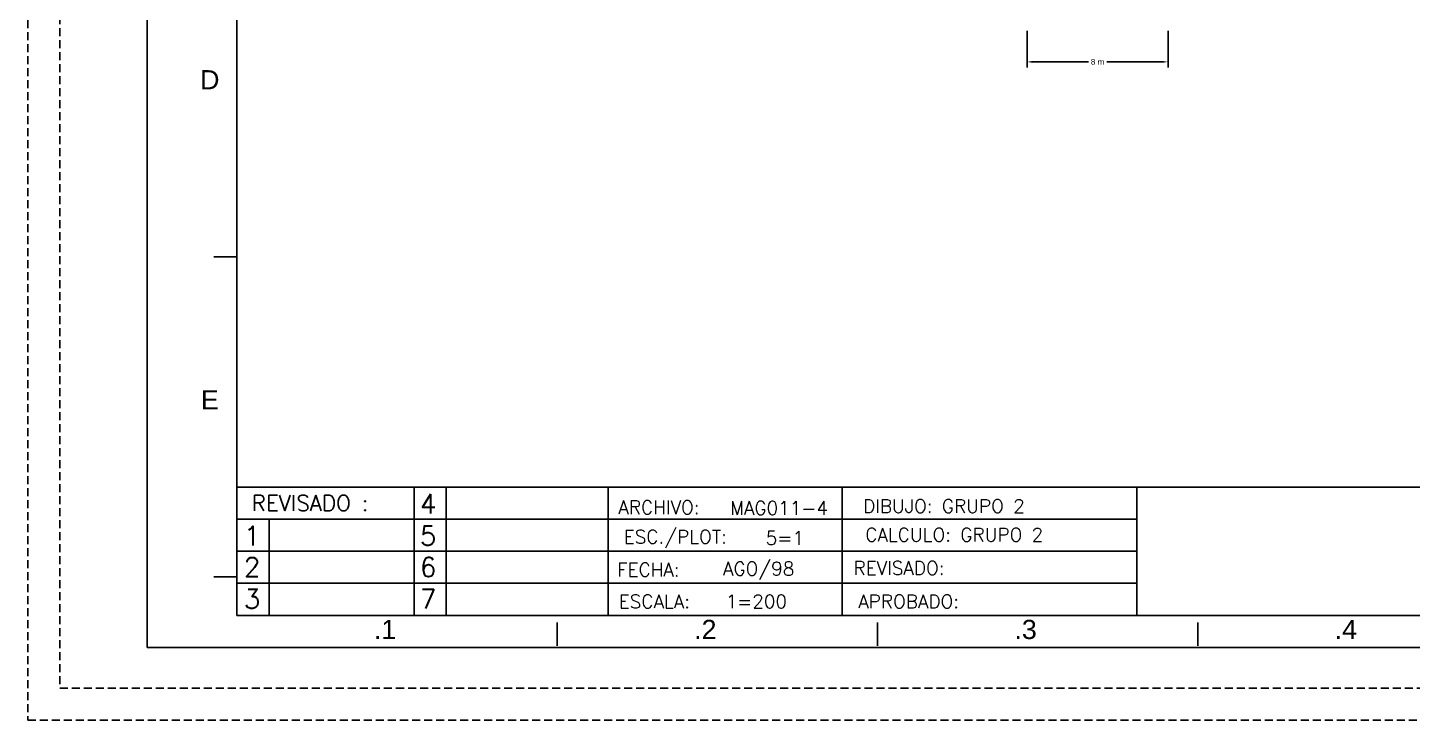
# Model space of a CAD drawing. Header units: inches. Extents: x 29.6 to 118, y -14.2 to 43.7.
# Drawn here: x 29.65 to 72.88, y -14.21 to 7.43 of the extents above; entities that cross this region are included whole.
import ezdxf
from ezdxf.enums import TextEntityAlignment as Align

# ---------------------------------------------------------------- set-up
doc = ezdxf.new("R2010")
doc.units = ezdxf.units.IN
doc.header["$MEASUREMENT"] = 0
doc.linetypes.add('HIDDEN', pattern=[0.375, 0.25, -0.125])
for name, color, linetype in [('CAJETIN', 7, 'Continuous'), ('COTAS', 4, 'Continuous'), ('ROTULO', 7, 'Continuous')]:
    doc.layers.add(name, color=color, linetype=linetype)
doc.styles.add('ROMAND', font='ROMANS.SHX')
doc.styles.add('ROMANS', font='romans')
doc.styles.add('SANSSERIF', font='sas_____.pfb')
doc.styles.get("Standard").update_dxf_attribs({"font": 'arial.ttf'})
doc.dimstyles.get("Standard").update_dxf_attribs({"dimtxt": 0.18, "dimasz": 0.18, "dimexe": 0.18, "dimexo": 0.0625, "dimgap": 0.09, "dimtad": 0, "dimtih": 1, "dimtoh": 1, "dimdec": 4, "dimzin": 0, "dimdsep": 46, "dimtxsty": 'Standard', "dimcen": 0.09, "dimadec": 0, "dimazin": 0, "dimtfac": 1, "dimtdec": 4, "dimtofl": 0, "dimtmove": 0, "dimatfit": 3, "dimfxl": 1, "dimtolj": 1, "dimtzin": 0, "dimarcsym": 0})

# ---------------------------------------------------------------- blocks, each defined once
blk = doc.blocks.new('*D15')
at = {"color": 0, "lineweight": -2, "transparency": 16777216}
for p, q in [((60.854, 7.328), (60.854, 6.182)), ((65.255, 7.328), (65.255, 6.182)), ((61.034, 6.362), (62.768, 6.362)), ((65.075, 6.362), (63.341, 6.362))]:
    blk.add_line(p, q, dxfattribs=at)
at = {"color": 0, "transparency": 16777216}
for points in [[(61.034, 6.392), (61.034, 6.332), (60.854, 6.362)], [(65.075, 6.392), (65.075, 6.332), (65.255, 6.362)]]:
    blk.add_solid(points, dxfattribs=at)
at = {"layer": 'Defpoints', "color": 0, "transparency": 16777216}
for p in [(60.854, 7.391), (65.255, 7.391), (65.255, 6.362)]:
    blk.add_point(p, dxfattribs=at)
at = {"color": 0, "transparency": 16777216, "insert": (63.055, 6.362), "char_height": 0.18, "attachment_point": 5}
blk.add_mtext('\\A1;8 m', dxfattribs=at)
blk = doc.blocks.new('MA')
at = {"layer": 'COTAS', "linetype": 'HIDDEN'}
for p, q in [((-2.28, 85.935), (-2.28, -2.425)), ((55.6, 85.935), (-2.28, 85.935)), ((-1.28, 84.935), (-1.28, -1.425)), ((54.6, 84.935), (-1.28, 84.935))]:
    blk.add_line(p, q, dxfattribs=at)

msp = doc.modelspace()

# ---------------------------------------------------------------- linework, layer by layer
at = {"color": 2}
for q in [(33.38396, 41.2704), (115.58396, -11.9296)]:
    msp.add_line((33.38396, -11.9296), q, dxfattribs=at)
at = {"color": 1}
for p, q in [((36.18396, -10.9296), (36.18396, 40.2704)), ((114.58396, -6.9296), (36.18396, -6.9296)), ((36.18396, -10.9296), (114.58396, -10.9296))]:
    msp.add_line(p, q, dxfattribs=at)
for p, q in [((35.45599, 0.2704), (36.18396, 0.2704)), ((35.45599, -9.7296), (36.18396, -9.7296)), ((46.18396, -11.1579), (46.18396, -11.88587)), ((56.18396, -11.1579), (56.18396, -11.88587)), ((66.18396, -11.1579), (66.18396, -11.88587))]:
    msp.add_line(p, q)
at = {"color": 4}
for p, q in [((41.71135, -6.9296), (41.71135, -10.9296)), ((42.71135, -6.9296), (42.71135, -10.9296)), ((55.08289, -6.9296), (55.08289, -10.9296)), ((64.28142, -6.9296), (64.28142, -10.9296)), ((36.18396, -7.9296), (64.28142, -7.9296)), ((37.18396, -10.9296), (37.18396, -7.9296)), ((56.9044, -7.9296), (64.28142, -7.9296)), ((36.18396, -8.9296), (64.28142, -8.9296)), ((56.9044, -8.9296), (64.28142, -8.9296)), ((36.18396, -9.9296), (64.28142, -9.9296)), ((56.9044, -9.9296), (64.28142, -9.9296))]:
    msp.add_line(p, q, dxfattribs=at)
at = {"color": 3}
msp.add_line((47.77049, -6.9296), (47.77049, -10.9296), dxfattribs=at)

# ---------------------------------------------------------------- block references
at = {"layer": 'COTAS', "rotation": 90}
msp.add_blockref('MA', (115.58396, -11.9296), dxfattribs=at)

# ---------------------------------------------------------------- texts
at = {"layer": 'CAJETIN', "color": 4, "style": 'ROMANS'}
for s, height, p in [('ARCHIVO:', 0.422314, (49.36078, -7.5546)), ('DIBUJO: GRUPO 2', 0.4223143, (58.25652, -7.51748)), ('MAG011-4', 0.422314, (53.10905, -7.57747)), ('ESC./PLOT:', 0.422314, (49.87032, -8.5065)), ('CALCULO: GRUPO 2', 0.4223143, (58.58022, -8.4131)), ('5=1', 0.422314, (53.28996, -8.5159)), ('FECHA:', 0.422314, (49.02856, -9.50255)), ('AGO/98', 0.422314, (52.47372, -9.50255)), ('REVISADO:', 0.422314, (56.85685, -9.45109)), ('ESCALA:', 0.422314, (49.21623, -10.49614)), ('1=200', 0.422314, (52.40085, -10.49614)), ('APROBADO:', 0.422314, (57.15708, -10.49614))]:
    msp.add_text(s, height=height, dxfattribs=at).set_placement(p, align=Align.MIDDLE)
at = {"layer": 'ROTULO', "color": 4}
for s, height, style, p in [('D', 0.6, 'SANSSERIF', (35.33546, 5.5039)), ('E', 0.6, 'SANSSERIF', (35.33546, -4.4961)), ('REVISADO :', 0.491196, 'ROMAND', (38.46865, -7.66724)), ('4', 0.6, 'ROMAND', (42.15206, -7.74872)), ('1', 0.6, 'ROMAND', (36.65799, -8.74473)), ('5', 0.6, 'ROMAND', (42.15206, -8.74473)), ('2', 0.6, 'ROMAND', (36.65799, -9.72087)), ('6', 0.6, 'ROMAND', (42.15206, -9.72087)), ('3', 0.6, 'ROMAND', (36.65799, -10.71596)), ('7', 0.6, 'ROMAND', (42.15206, -10.71596)), ('.1', 0.6, 'SANSSERIF', (40.80815, -11.6701)), ('.2', 0.6, 'SANSSERIF', (50.80815, -11.6701)), ('.3', 0.6, 'SANSSERIF', (60.80815, -11.6701)), ('.4', 0.6, 'SANSSERIF', (70.80815, -11.6701))]:
    msp.add_text(s, height=height, dxfattribs=dict(at, style=style)).set_placement(p, align=Align.CENTER)

# ---------------------------------------------------------------- dimensions: what is measured, and where the dimension line sits
dim = msp.add_linear_dim(base=(65.25474, 6.36195), p1=(60.85428, 7.39066), p2=(65.25474, 7.39066), text='8 m', dimstyle='Standard')
dim.commit()
dim.dimension.update_dxf_attribs({"geometry": '*D15', "text_midpoint": (63.05451, 6.36195)})

doc.saveas('drawing.dxf')
